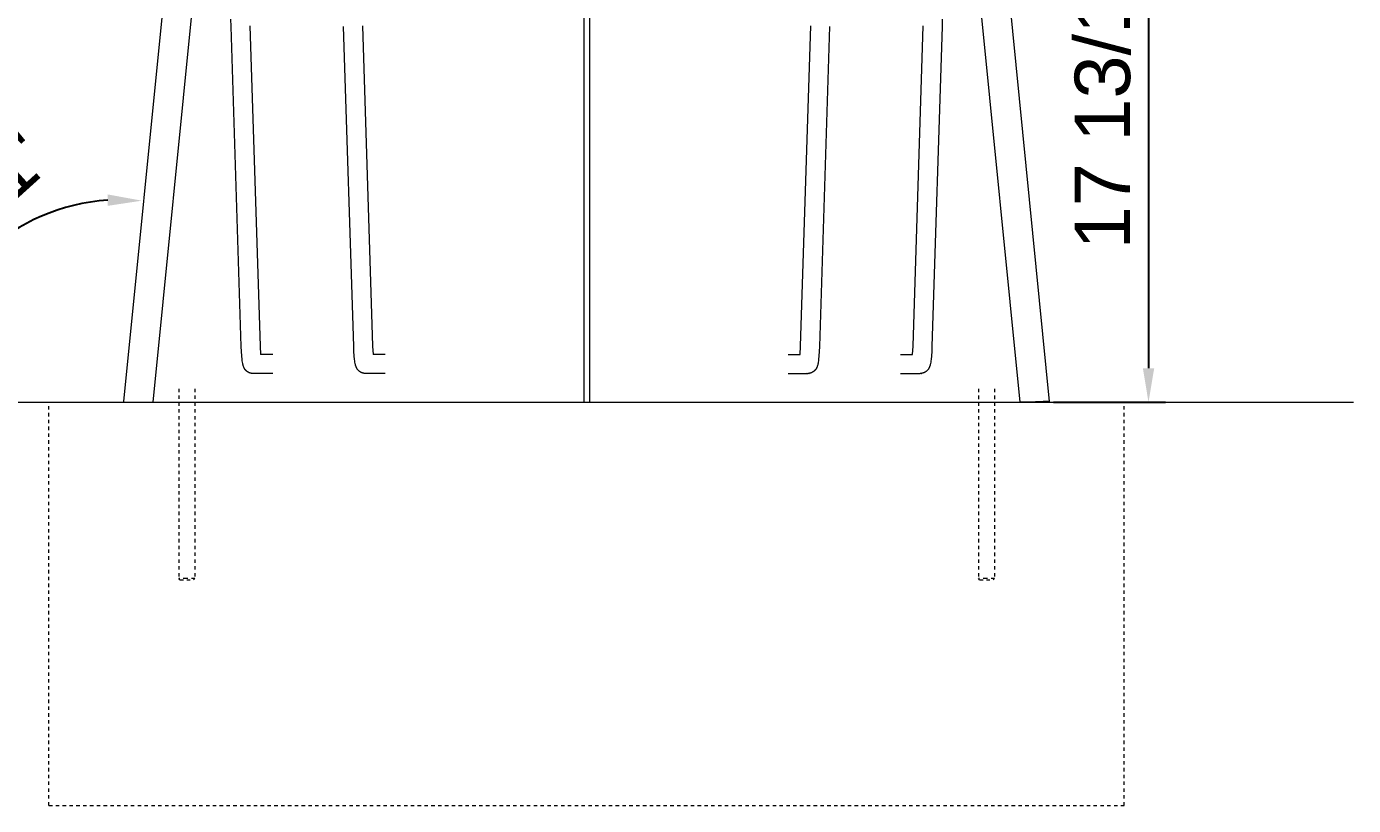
# Model space of a CAD drawing. Header units: inches. Extents: x -9 to 197, y 0 to 134.
# Drawn here: x 153.46 to 192.33, y 94.48 to 117.3 of the extents above; entities that cross this region are included whole.
import ezdxf

# ---------------------------------------------------------------- set-up
doc = ezdxf.new("R2010")
doc.units = ezdxf.units.IN
doc.linetypes.add('HIDDEN', pattern=[1.905, 1.27, -0.635])
for name, color, linetype, lineweight in [('ZANO_R', 7, 'Continuous', 0), ('ZANO_R_przerywana', 250, 'HIDDEN', 0), ('ZANO_W', 1, 'Continuous', 0)]:
    doc.layers.add(name, color=color, linetype=linetype, lineweight=lineweight)
doc.styles.get("Standard").update_dxf_attribs({"font": 'arial.ttf'})
doc.dimstyles.new('amerykanie', dxfattribs={"dimtxt": 50, "dimasz": 50, "dimexe": 0.5, "dimexo": 0.5, "dimgap": 1, "dimtad": 1, "dimdec": 0, "dimzin": 0, "dimlunit": 5, "dimtxsty": 'Standard', "dimcen": 0.09, "dimclrd": 1, "dimclre": 1, "dimclrt": 1, "dimazin": 0, "dimtfac": 1, "dimtdec": 0, "dimtmove": 0, "dimatfit": 3, "dimfxl": 1, "dimtzin": 0, "dimarcsym": 1})

# ---------------------------------------------------------------- blocks, each defined once
blk = doc.blocks.new('*D397')
at = {"layer": 'ZANO_W', "color": 1, "lineweight": -2}
for p, q in [((178.391, 124.092), (186.822, 124.092)), ((186.322, 123.092), (186.322, 107.292)), ((183.536, 106.292), (186.822, 106.292))]:
    blk.add_line(p, q, dxfattribs=at)
at = {"layer": 'ZANO_W', "color": 1}
for points in [[(186.489, 123.092), (186.156, 123.092), (186.322, 124.092)], [(186.156, 107.292), (186.489, 107.292), (186.322, 106.292)]]:
    blk.add_solid(points, dxfattribs=at)
at = {"layer": 'ZANO_W', "color": 1, "insert": (184.982, 115.192), "char_height": 1.625, "attachment_point": 5, "rotation": 90}
blk.add_mtext('17 13/16', dxfattribs=at)
blk = doc.blocks.new('*D398')
at = {"layer": 'ZANO_W', "color": 1, "lineweight": -2}
blk.add_arc((156.245, 106.292), 5.938, 93.9709, 170.339, dxfattribs=at)
at = {"layer": 'ZANO_W', "color": 1}
for points in [[(155.831, 112.048), (155.836, 112.382), (156.834, 112.2)], [(150.225, 107.302), (150.557, 107.274), (150.307, 106.292)]]:
    blk.add_solid(points, dxfattribs=at)
at = {"layer": 'ZANO_W', "color": 1, "insert": (151.36, 111.687), "char_height": 1.625, "attachment_point": 5, "rotation": 42.155}
blk.add_mtext("95%%d41'", dxfattribs=at)

msp = doc.modelspace()

# ---------------------------------------------------------------- linework, layer by layer
at = {"layer": 'ZANO_R'}
for p, q in [((156.30644, 106.31761), (158.0316, 123.63182)), ((181.6911, 123.63182), (183.41626, 106.31761)), ((157.16523, 106.29167), (158.83986, 123.09875)), ((169.779, 123.06407), (169.779, 106.29167)), ((169.94371, 123.06407), (169.94371, 106.29167)), ((180.88042, 123.06407), (182.5516, 106.29167)), ((159.44706, 117.30203), (159.44263, 117.51416)), ((180.28008, 117.51416), (180.27565, 117.30203)), ((159.74598, 107.92324), (159.44706, 117.30203)), ((159.99798, 117.31959), (160.29691, 107.9408)), ((163.04063, 107.92326), (162.74171, 117.30205)), ((163.29263, 117.31961), (163.59155, 107.94082)), ((176.13115, 107.94082), (176.43007, 117.31961)), ((176.981, 117.30205), (176.68208, 107.92326)), ((179.4258, 107.9408), (179.72472, 117.31959)), ((180.27565, 117.30203), (179.97673, 107.92324)), ((159.75182, 107.78209), (159.74598, 107.92324)), ((159.75994, 107.65596), (159.75182, 107.78209)), ((160.29691, 107.9408), (160.31025, 107.6895)), ((160.66588, 107.6895), (160.31025, 107.6895)), ((163.04647, 107.78212), (163.04063, 107.92326)), ((163.05459, 107.65599), (163.04647, 107.78212)), ((163.59155, 107.94082), (163.6049, 107.68953)), ((163.96053, 107.68953), (163.6049, 107.68953)), ((175.76218, 107.68953), (176.1178, 107.68953)), ((176.1178, 107.68953), (176.13115, 107.94082)), ((176.67623, 107.78212), (176.66812, 107.65599)), ((176.68208, 107.92326), (176.67623, 107.78212)), ((179.05683, 107.6895), (179.41245, 107.6895)), ((179.41245, 107.6895), (179.4258, 107.9408)), ((179.97088, 107.78209), (179.96277, 107.65596)), ((179.97673, 107.92324), (179.97088, 107.78209)), ((159.76991, 107.54957), (159.75994, 107.65596)), ((159.77498, 107.50782), (159.76991, 107.54957)), ((159.78104, 107.46621), (159.77498, 107.50782)), ((159.78668, 107.43388), (159.78104, 107.46621)), ((159.7899, 107.41779), (159.78668, 107.43388)), ((159.79344, 107.40177), (159.7899, 107.41779)), ((159.79671, 107.38831), (159.79344, 107.40177)), ((159.80029, 107.37492), (159.79671, 107.38831)), ((159.80421, 107.36162), (159.80029, 107.37492)), ((159.80851, 107.34845), (159.80421, 107.36162)), ((159.81269, 107.33685), (159.80851, 107.34845)), ((159.81722, 107.32538), (159.81269, 107.33685)), ((159.82212, 107.31407), (159.81722, 107.32538)), ((159.82472, 107.30848), (159.82212, 107.31407)), ((159.82741, 107.30294), (159.82472, 107.30848)), ((159.83005, 107.29775), (159.82741, 107.30294)), ((159.83278, 107.2926), (159.83005, 107.29775)), ((159.83559, 107.28751), (159.83278, 107.2926)), ((159.8385, 107.28247), (159.83559, 107.28751)), ((159.84151, 107.27748), (159.8385, 107.28247)), ((163.06456, 107.5496), (163.05459, 107.65599)), ((163.06963, 107.50785), (163.06456, 107.5496)), ((163.07569, 107.46623), (163.06963, 107.50785)), ((163.08133, 107.43391), (163.07569, 107.46623)), ((163.08454, 107.41782), (163.08133, 107.43391)), ((163.08809, 107.4018), (163.08454, 107.41782)), ((163.09136, 107.38833), (163.08809, 107.4018)), ((163.09494, 107.37494), (163.09136, 107.38833)), ((163.09886, 107.36165), (163.09494, 107.37494)), ((163.10316, 107.34848), (163.09886, 107.36165)), ((163.10734, 107.33688), (163.10316, 107.34848)), ((163.11187, 107.32541), (163.10734, 107.33688)), ((163.11677, 107.3141), (163.11187, 107.32541)), ((163.11937, 107.30851), (163.11677, 107.3141)), ((163.12206, 107.30296), (163.11937, 107.30851)), ((163.1247, 107.29777), (163.12206, 107.30296)), ((163.12742, 107.29263), (163.1247, 107.29777)), ((163.13024, 107.28754), (163.12742, 107.29263)), ((163.13315, 107.28249), (163.13024, 107.28754)), ((163.13616, 107.2775), (163.13315, 107.28249)), ((176.58955, 107.28249), (176.58655, 107.2775)), ((176.59246, 107.28754), (176.58955, 107.28249)), ((176.59528, 107.29263), (176.59246, 107.28754)), ((176.59801, 107.29777), (176.59528, 107.29263)), ((176.60065, 107.30296), (176.59801, 107.29777)), ((176.60334, 107.30851), (176.60065, 107.30296)), ((176.60593, 107.3141), (176.60334, 107.30851)), ((176.61084, 107.32541), (176.60593, 107.3141)), ((176.61537, 107.33688), (176.61084, 107.32541)), ((176.61955, 107.34848), (176.61537, 107.33688)), ((176.62385, 107.36165), (176.61955, 107.34848)), ((176.62777, 107.37494), (176.62385, 107.36165)), ((176.63134, 107.38833), (176.62777, 107.37494)), ((176.63462, 107.4018), (176.63134, 107.38833)), ((176.63816, 107.41782), (176.63462, 107.4018)), ((176.64138, 107.43391), (176.63816, 107.41782)), ((176.64702, 107.46623), (176.64138, 107.43391)), ((176.65308, 107.50785), (176.64702, 107.46623)), ((176.65815, 107.5496), (176.65308, 107.50785)), ((176.66812, 107.65599), (176.65815, 107.5496)), ((179.8842, 107.28247), (179.8812, 107.27748)), ((179.88711, 107.28751), (179.8842, 107.28247)), ((179.88993, 107.2926), (179.88711, 107.28751)), ((179.89266, 107.29775), (179.88993, 107.2926)), ((179.89529, 107.30294), (179.89266, 107.29775)), ((179.89799, 107.30848), (179.89529, 107.30294)), ((179.90058, 107.31407), (179.89799, 107.30848)), ((179.90549, 107.32538), (179.90058, 107.31407)), ((179.91002, 107.33685), (179.90549, 107.32538)), ((179.9142, 107.34845), (179.91002, 107.33685)), ((179.9185, 107.36162), (179.9142, 107.34845)), ((179.92242, 107.37492), (179.9185, 107.36162)), ((179.92599, 107.38831), (179.92242, 107.37492)), ((179.92927, 107.40177), (179.92599, 107.38831)), ((179.93281, 107.41779), (179.92927, 107.40177)), ((179.93603, 107.43388), (179.93281, 107.41779)), ((179.94167, 107.46621), (179.93603, 107.43388)), ((179.94773, 107.50782), (179.94167, 107.46621)), ((179.9528, 107.54957), (179.94773, 107.50782)), ((179.96277, 107.65596), (179.9528, 107.54957)), ((159.8446, 107.27255), (159.84151, 107.27748)), ((159.84779, 107.26768), (159.8446, 107.27255)), ((159.85106, 107.26287), (159.84779, 107.26768)), ((159.85451, 107.25801), (159.85106, 107.26287)), ((159.85808, 107.25318), (159.85451, 107.25801)), ((159.86178, 107.24838), (159.85808, 107.25318)), ((159.86561, 107.24361), (159.86178, 107.24838)), ((159.86956, 107.23889), (159.86561, 107.24361)), ((159.87365, 107.23421), (159.86956, 107.23889)), ((159.87787, 107.22958), (159.87365, 107.23421)), ((159.88221, 107.22501), (159.87787, 107.22958)), ((159.88669, 107.2205), (159.88221, 107.22501)), ((159.8913, 107.21605), (159.88669, 107.2205)), ((159.89604, 107.21168), (159.8913, 107.21605)), ((159.90092, 107.20738), (159.89604, 107.21168)), ((159.90593, 107.20315), (159.90092, 107.20738)), ((159.91107, 107.19902), (159.90593, 107.20315)), ((159.91634, 107.19497), (159.91107, 107.19902)), ((159.92175, 107.19101), (159.91634, 107.19497)), ((159.92816, 107.18657), (159.92175, 107.19101)), ((159.9347, 107.18231), (159.92816, 107.18657)), ((159.94136, 107.17822), (159.9347, 107.18231)), ((159.94813, 107.17431), (159.94136, 107.17822)), ((159.95503, 107.17058), (159.94813, 107.17431)), ((159.96203, 107.16703), (159.95503, 107.17058)), ((159.96914, 107.16368), (159.96203, 107.16703)), ((159.97636, 107.16052), (159.96914, 107.16368)), ((159.98367, 107.15755), (159.97636, 107.16052)), ((159.99108, 107.15478), (159.98367, 107.15755)), ((159.99858, 107.15221), (159.99108, 107.15478)), ((160.00617, 107.14985), (159.99858, 107.15221)), ((160.01384, 107.1477), (160.00617, 107.14985)), ((160.02159, 107.14577), (160.01384, 107.1477)), ((160.02941, 107.14404), (160.02159, 107.14577)), ((160.03731, 107.14254), (160.02941, 107.14404)), ((160.04699, 107.14101), (160.03731, 107.14254)), ((160.04753, 107.14102), (160.03872, 107.14242)), ((160.05671, 107.13983), (160.04699, 107.14101)), ((160.05638, 107.13991), (160.04753, 107.14102)), ((160.06647, 107.13898), (160.05671, 107.13983)), ((160.07626, 107.13847), (160.06647, 107.13898)), ((160.08605, 107.1383), (160.07626, 107.13847)), ((160.09556, 107.13846), (160.08605, 107.1383)), ((160.66596, 107.1383), (160.08605, 107.1383)), ((160.10506, 107.13896), (160.09556, 107.13846)), ((160.11454, 107.13979), (160.10506, 107.13896)), ((160.12398, 107.14095), (160.11454, 107.13979)), ((160.13338, 107.14243), (160.12398, 107.14095)), ((163.13925, 107.27257), (163.13616, 107.2775)), ((163.14244, 107.2677), (163.13925, 107.27257)), ((163.14571, 107.26289), (163.14244, 107.2677)), ((163.14916, 107.25803), (163.14571, 107.26289)), ((163.15273, 107.2532), (163.14916, 107.25803)), ((163.15643, 107.2484), (163.15273, 107.2532)), ((163.16026, 107.24364), (163.15643, 107.2484)), ((163.16421, 107.23891), (163.16026, 107.24364)), ((163.1683, 107.23424), (163.16421, 107.23891)), ((163.17252, 107.22961), (163.1683, 107.23424)), ((163.17686, 107.22504), (163.17252, 107.22961)), ((163.18134, 107.22053), (163.17686, 107.22504)), ((163.18595, 107.21608), (163.18134, 107.22053)), ((163.19069, 107.2117), (163.18595, 107.21608)), ((163.19557, 107.2074), (163.19069, 107.2117)), ((163.20058, 107.20318), (163.19557, 107.2074)), ((163.20572, 107.19904), (163.20058, 107.20318)), ((163.21099, 107.19499), (163.20572, 107.19904)), ((163.2164, 107.19104), (163.21099, 107.19499)), ((163.22281, 107.1866), (163.2164, 107.19104)), ((163.22935, 107.18233), (163.22281, 107.1866)), ((163.23601, 107.17824), (163.22935, 107.18233)), ((163.24278, 107.17433), (163.23601, 107.17824)), ((163.24968, 107.1706), (163.24278, 107.17433)), ((163.25668, 107.16706), (163.24968, 107.1706)), ((163.26379, 107.1637), (163.25668, 107.16706)), ((163.27101, 107.16054), (163.26379, 107.1637)), ((163.27832, 107.15757), (163.27101, 107.16054)), ((163.28573, 107.1548), (163.27832, 107.15757)), ((163.29323, 107.15224), (163.28573, 107.1548)), ((163.30082, 107.14988), (163.29323, 107.15224)), ((163.30849, 107.14773), (163.30082, 107.14988)), ((163.31624, 107.14579), (163.30849, 107.14773)), ((163.32406, 107.14407), (163.31624, 107.14579)), ((163.33196, 107.14257), (163.32406, 107.14407)), ((163.34164, 107.14104), (163.33196, 107.14257)), ((163.34218, 107.14104), (163.33337, 107.14244)), ((163.35136, 107.13985), (163.34164, 107.14104)), ((163.35103, 107.13993), (163.34218, 107.14104)), ((163.36112, 107.139), (163.35136, 107.13985)), ((163.37091, 107.13849), (163.36112, 107.139)), ((163.3807, 107.13832), (163.37091, 107.13849)), ((163.39021, 107.13849), (163.3807, 107.13832)), ((163.96061, 107.13832), (163.3807, 107.13832)), ((163.39971, 107.13899), (163.39021, 107.13849)), ((163.40919, 107.13981), (163.39971, 107.13899)), ((163.41863, 107.14097), (163.40919, 107.13981)), ((163.42803, 107.14246), (163.41863, 107.14097)), ((175.7621, 107.13832), (176.342, 107.13832)), ((176.29468, 107.14246), (176.30407, 107.14097)), ((176.30407, 107.14097), (176.31352, 107.13981)), ((176.31352, 107.13981), (176.32299, 107.13899)), ((176.32299, 107.13899), (176.33249, 107.13849)), ((176.33249, 107.13849), (176.342, 107.13832)), ((176.3518, 107.13849), (176.342, 107.13832)), ((176.36158, 107.139), (176.3518, 107.13849)), ((176.37134, 107.13985), (176.36158, 107.139)), ((176.38107, 107.14104), (176.37134, 107.13985)), ((176.37168, 107.13993), (176.38053, 107.14104)), ((176.38053, 107.14104), (176.38933, 107.14244)), ((176.39074, 107.14257), (176.38107, 107.14104)), ((176.39864, 107.14407), (176.39074, 107.14257)), ((176.40647, 107.14579), (176.39864, 107.14407)), ((176.41422, 107.14773), (176.40647, 107.14579)), ((176.42189, 107.14988), (176.41422, 107.14773)), ((176.42948, 107.15224), (176.42189, 107.14988)), ((176.43698, 107.1548), (176.42948, 107.15224)), ((176.44438, 107.15757), (176.43698, 107.1548)), ((176.4517, 107.16054), (176.44438, 107.15757)), ((176.45891, 107.1637), (176.4517, 107.16054)), ((176.46602, 107.16706), (176.45891, 107.1637)), ((176.47303, 107.1706), (176.46602, 107.16706)), ((176.47992, 107.17433), (176.47303, 107.1706)), ((176.4867, 107.17824), (176.47992, 107.17433)), ((176.49336, 107.18233), (176.4867, 107.17824)), ((176.49989, 107.1866), (176.49336, 107.18233)), ((176.5063, 107.19104), (176.49989, 107.1866)), ((176.51171, 107.19499), (176.5063, 107.19104)), ((176.51699, 107.19904), (176.51171, 107.19499)), ((176.52213, 107.20318), (176.51699, 107.19904)), ((176.52714, 107.2074), (176.52213, 107.20318)), ((176.53201, 107.2117), (176.52714, 107.2074)), ((176.53675, 107.21608), (176.53201, 107.2117)), ((176.54136, 107.22053), (176.53675, 107.21608)), ((176.54584, 107.22504), (176.54136, 107.22053)), ((176.55019, 107.22961), (176.54584, 107.22504)), ((176.5544, 107.23424), (176.55019, 107.22961)), ((176.55849, 107.23891), (176.5544, 107.23424)), ((176.56245, 107.24364), (176.55849, 107.23891)), ((176.56628, 107.2484), (176.56245, 107.24364)), ((176.56998, 107.2532), (176.56628, 107.2484)), ((176.57355, 107.25803), (176.56998, 107.2532)), ((176.57699, 107.26289), (176.57355, 107.25803)), ((176.58027, 107.2677), (176.57699, 107.26289)), ((176.58346, 107.27257), (176.58027, 107.2677)), ((176.58655, 107.2775), (176.58346, 107.27257)), ((179.05675, 107.1383), (179.63665, 107.1383)), ((179.64645, 107.13847), (179.63665, 107.1383)), ((179.65623, 107.13898), (179.64645, 107.13847)), ((179.66599, 107.13983), (179.65623, 107.13898)), ((179.67572, 107.14101), (179.66599, 107.13983)), ((179.66633, 107.13991), (179.67517, 107.14102)), ((179.67517, 107.14102), (179.68398, 107.14242)), ((179.68539, 107.14254), (179.67572, 107.14101)), ((179.69329, 107.14404), (179.68539, 107.14254)), ((179.70112, 107.14577), (179.69329, 107.14404)), ((179.70887, 107.1477), (179.70112, 107.14577)), ((179.71654, 107.14985), (179.70887, 107.1477)), ((179.72413, 107.15221), (179.71654, 107.14985)), ((179.73163, 107.15478), (179.72413, 107.15221)), ((179.73903, 107.15755), (179.73163, 107.15478)), ((179.74635, 107.16052), (179.73903, 107.15755)), ((179.75356, 107.16368), (179.74635, 107.16052)), ((179.76067, 107.16703), (179.75356, 107.16368)), ((179.76768, 107.17058), (179.76067, 107.16703)), ((179.77457, 107.17431), (179.76768, 107.17058)), ((179.78135, 107.17822), (179.77457, 107.17431)), ((179.78801, 107.18231), (179.78135, 107.17822)), ((179.79454, 107.18657), (179.78801, 107.18231)), ((179.80095, 107.19101), (179.79454, 107.18657)), ((179.80636, 107.19497), (179.80095, 107.19101)), ((179.81164, 107.19902), (179.80636, 107.19497)), ((179.81678, 107.20315), (179.81164, 107.19902)), ((179.82179, 107.20738), (179.81678, 107.20315)), ((179.82666, 107.21168), (179.82179, 107.20738)), ((179.8314, 107.21605), (179.82666, 107.21168)), ((179.83601, 107.2205), (179.8314, 107.21605)), ((179.84049, 107.22501), (179.83601, 107.2205)), ((179.84484, 107.22958), (179.84049, 107.22501)), ((179.84905, 107.23421), (179.84484, 107.22958)), ((179.85314, 107.23889), (179.84905, 107.23421)), ((179.8571, 107.24361), (179.85314, 107.23889)), ((179.86093, 107.24838), (179.8571, 107.24361)), ((179.86463, 107.25318), (179.86093, 107.24838)), ((179.8682, 107.25801), (179.86463, 107.25318)), ((179.87164, 107.26287), (179.8682, 107.25801)), ((179.87492, 107.26768), (179.87164, 107.26287)), ((179.87811, 107.27255), (179.87492, 107.26768)), ((179.8812, 107.27748), (179.87811, 107.27255)), ((154.11262, 106.29167), (185.61009, 106.29167)), ((182.5516, 106.29167), (183.23393, 106.32344)), ((182.88538, 106.29974), (182.58167, 106.29321)), ((183.00428, 106.29936), (182.88538, 106.29974)), ((183.04487, 106.29782), (183.00428, 106.29936)), ((183.06248, 106.29659), (183.04487, 106.29782)), ((183.0688, 106.29599), (183.06248, 106.29659)), ((183.07511, 106.29529), (183.0688, 106.29599)), ((183.08075, 106.29453), (183.07511, 106.29529)), ((183.0753, 106.29527), (183.0753, 106.29167)), ((183.08356, 106.29409), (183.08075, 106.29453)), ((183.08636, 106.2936), (183.08356, 106.29409)), ((183.08843, 106.29319), (183.08636, 106.2936)), ((183.09049, 106.29274), (183.08843, 106.29319)), ((183.09255, 106.29224), (183.09049, 106.29274)), ((183.09458, 106.29167), (183.09255, 106.29224)), ((183.40273, 106.30936), (183.22793, 106.29167)), ((183.23393, 106.32344), (183.30186, 106.32491)), ((183.30186, 106.32491), (183.35305, 106.32498)), ((183.35305, 106.32498), (183.3707, 106.32458)), ((183.3707, 106.32458), (183.38834, 106.32372)), ((183.38834, 106.32372), (183.40858, 106.32129)), ((183.40309, 106.30929), (183.40273, 106.30936)), ((183.40346, 106.30923), (183.40309, 106.30929)), ((183.40382, 106.30919), (183.40346, 106.30923)), ((183.40419, 106.30916), (183.40382, 106.30919)), ((183.40456, 106.30914), (183.40419, 106.30916)), ((183.40493, 106.30913), (183.40456, 106.30914)), ((183.4053, 106.30914), (183.40493, 106.30913)), ((183.40567, 106.30916), (183.4053, 106.30914)), ((183.40603, 106.30919), (183.40567, 106.30916)), ((183.4064, 106.30924), (183.40603, 106.30919)), ((183.40676, 106.3093), (183.4064, 106.30924)), ((183.40713, 106.30937), (183.40676, 106.3093)), ((183.40749, 106.30945), (183.40713, 106.30937)), ((183.40784, 106.30955), (183.40749, 106.30945)), ((183.4082, 106.30965), (183.40784, 106.30955)), ((183.40855, 106.30977), (183.4082, 106.30965)), ((183.40889, 106.3099), (183.40855, 106.30977)), ((183.40858, 106.3213), (183.41618, 106.31659)), ((183.40923, 106.31005), (183.40889, 106.3099)), ((183.40957, 106.3102), (183.40923, 106.31005)), ((183.4099, 106.31037), (183.40957, 106.3102)), ((183.41022, 106.31054), (183.4099, 106.31037)), ((183.41054, 106.31073), (183.41022, 106.31054)), ((183.41085, 106.31093), (183.41054, 106.31073)), ((183.41115, 106.31114), (183.41085, 106.31093)), ((183.41145, 106.31136), (183.41115, 106.31114)), ((183.41174, 106.31159), (183.41145, 106.31136)), ((183.41202, 106.31183), (183.41174, 106.31159)), ((183.41229, 106.31208), (183.41202, 106.31183)), ((183.41256, 106.31234), (183.41229, 106.31208)), ((183.41281, 106.3126), (183.41256, 106.31234)), ((183.41306, 106.31288), (183.41281, 106.3126)), ((183.41329, 106.31316), (183.41306, 106.31288)), ((183.41352, 106.31345), (183.41329, 106.31316)), ((183.41374, 106.31375), (183.41352, 106.31345)), ((183.41394, 106.31406), (183.41374, 106.31375)), ((183.41414, 106.31437), (183.41394, 106.31406)), ((183.41432, 106.31469), (183.41414, 106.31437)), ((183.41449, 106.31502), (183.41432, 106.31469)), ((183.41466, 106.31535), (183.41449, 106.31502)), ((183.41481, 106.31569), (183.41466, 106.31535)), ((183.41494, 106.31603), (183.41481, 106.31569)), ((183.41507, 106.31638), (183.41494, 106.31603)), ((183.41519, 106.31673), (183.41507, 106.31638)), ((183.41529, 106.31708), (183.41519, 106.31673)), ((183.41538, 106.31744), (183.41529, 106.31708)), ((183.41546, 106.3178), (183.41538, 106.31744)), ((183.41552, 106.31816), (183.41546, 106.3178)), ((183.41558, 106.31853), (183.41552, 106.31816))]:
    msp.add_line(p, q, dxfattribs=at)
msp.add_lwpolyline([(-5.62303, 106.29167), (192.32548, 106.29167)], dxfattribs=at)
at = {"layer": 'ZANO_R_przerywana', "ltscale": 0.05}
for p, q in [((157.912, 106.68933), (157.912, 101.13254)), ((158.38446, 106.68933), (158.38446, 101.13254)), ((181.33745, 106.68894), (181.33745, 101.13216)), ((181.80991, 106.68894), (181.80991, 101.13216)), ((154.11262, 94.48012), (154.11262, 106.29167)), ((185.61009, 94.48012), (185.61009, 106.29167)), ((158.14823, 101.13254), (157.912, 101.13254)), ((157.94995, 101.09459), (157.912, 101.13254)), ((157.94995, 101.09459), (158.14823, 101.09459)), ((158.38446, 101.13254), (158.14823, 101.13254)), ((158.14823, 101.09459), (158.34651, 101.09459)), ((158.34651, 101.09459), (158.38446, 101.13254)), ((181.57368, 101.13216), (181.33745, 101.13216)), ((181.37541, 101.0942), (181.33745, 101.13216)), ((181.37541, 101.0942), (181.57368, 101.0942)), ((181.80991, 101.13216), (181.57368, 101.13216)), ((181.57368, 101.0942), (181.77196, 101.0942)), ((181.77196, 101.0942), (181.80991, 101.13216)), ((154.11262, 94.48012), (185.61009, 94.48012))]:
    msp.add_line(p, q, dxfattribs=at)

# ---------------------------------------------------------------- dimensions: what is measured, and where the dimension line sits
at = {"layer": 'ZANO_W'}
dim = msp.add_linear_dim(base=(186.32245, 106.29167), p1=(177.89068, 124.09247), p2=(183.03552, 106.29167), angle=90, dimstyle='amerykanie', override={"dimtxt": 1.625, "dimasz": 1, "dimgap": 0.5, "dimdec": 4, "dimaunit": 1, "dimadec": 1, "dimtdec": 4, "dimtmove": 1, "dimfrac": 2}, dxfattribs=at)
dim.commit()
dim.dimension.update_dxf_attribs({"geometry": '*D397', "text_midpoint": (184.98169, 115.19207)})
dim = msp.add_angular_dim_2l(base=(153.62268, 111.61897), line1=((-1.70141, 106.29167), (190.28727, 106.29167)), line2=((156.24739, 106.31761), (157.97255, 123.63182)), dimstyle='amerykanie', override={"dimtxt": 1.625, "dimasz": 1, "dimgap": 0.5, "dimdec": 4, "dimaunit": 1, "dimadec": 1, "dimtdec": 4, "dimtmove": 1, "dimfrac": 2}, dxfattribs=at)
dim.commit()
dim.dimension.update_dxf_attribs({"geometry": '*D398', "text_midpoint": (151.36035, 111.68698)})

doc.saveas('drawing.dxf')
